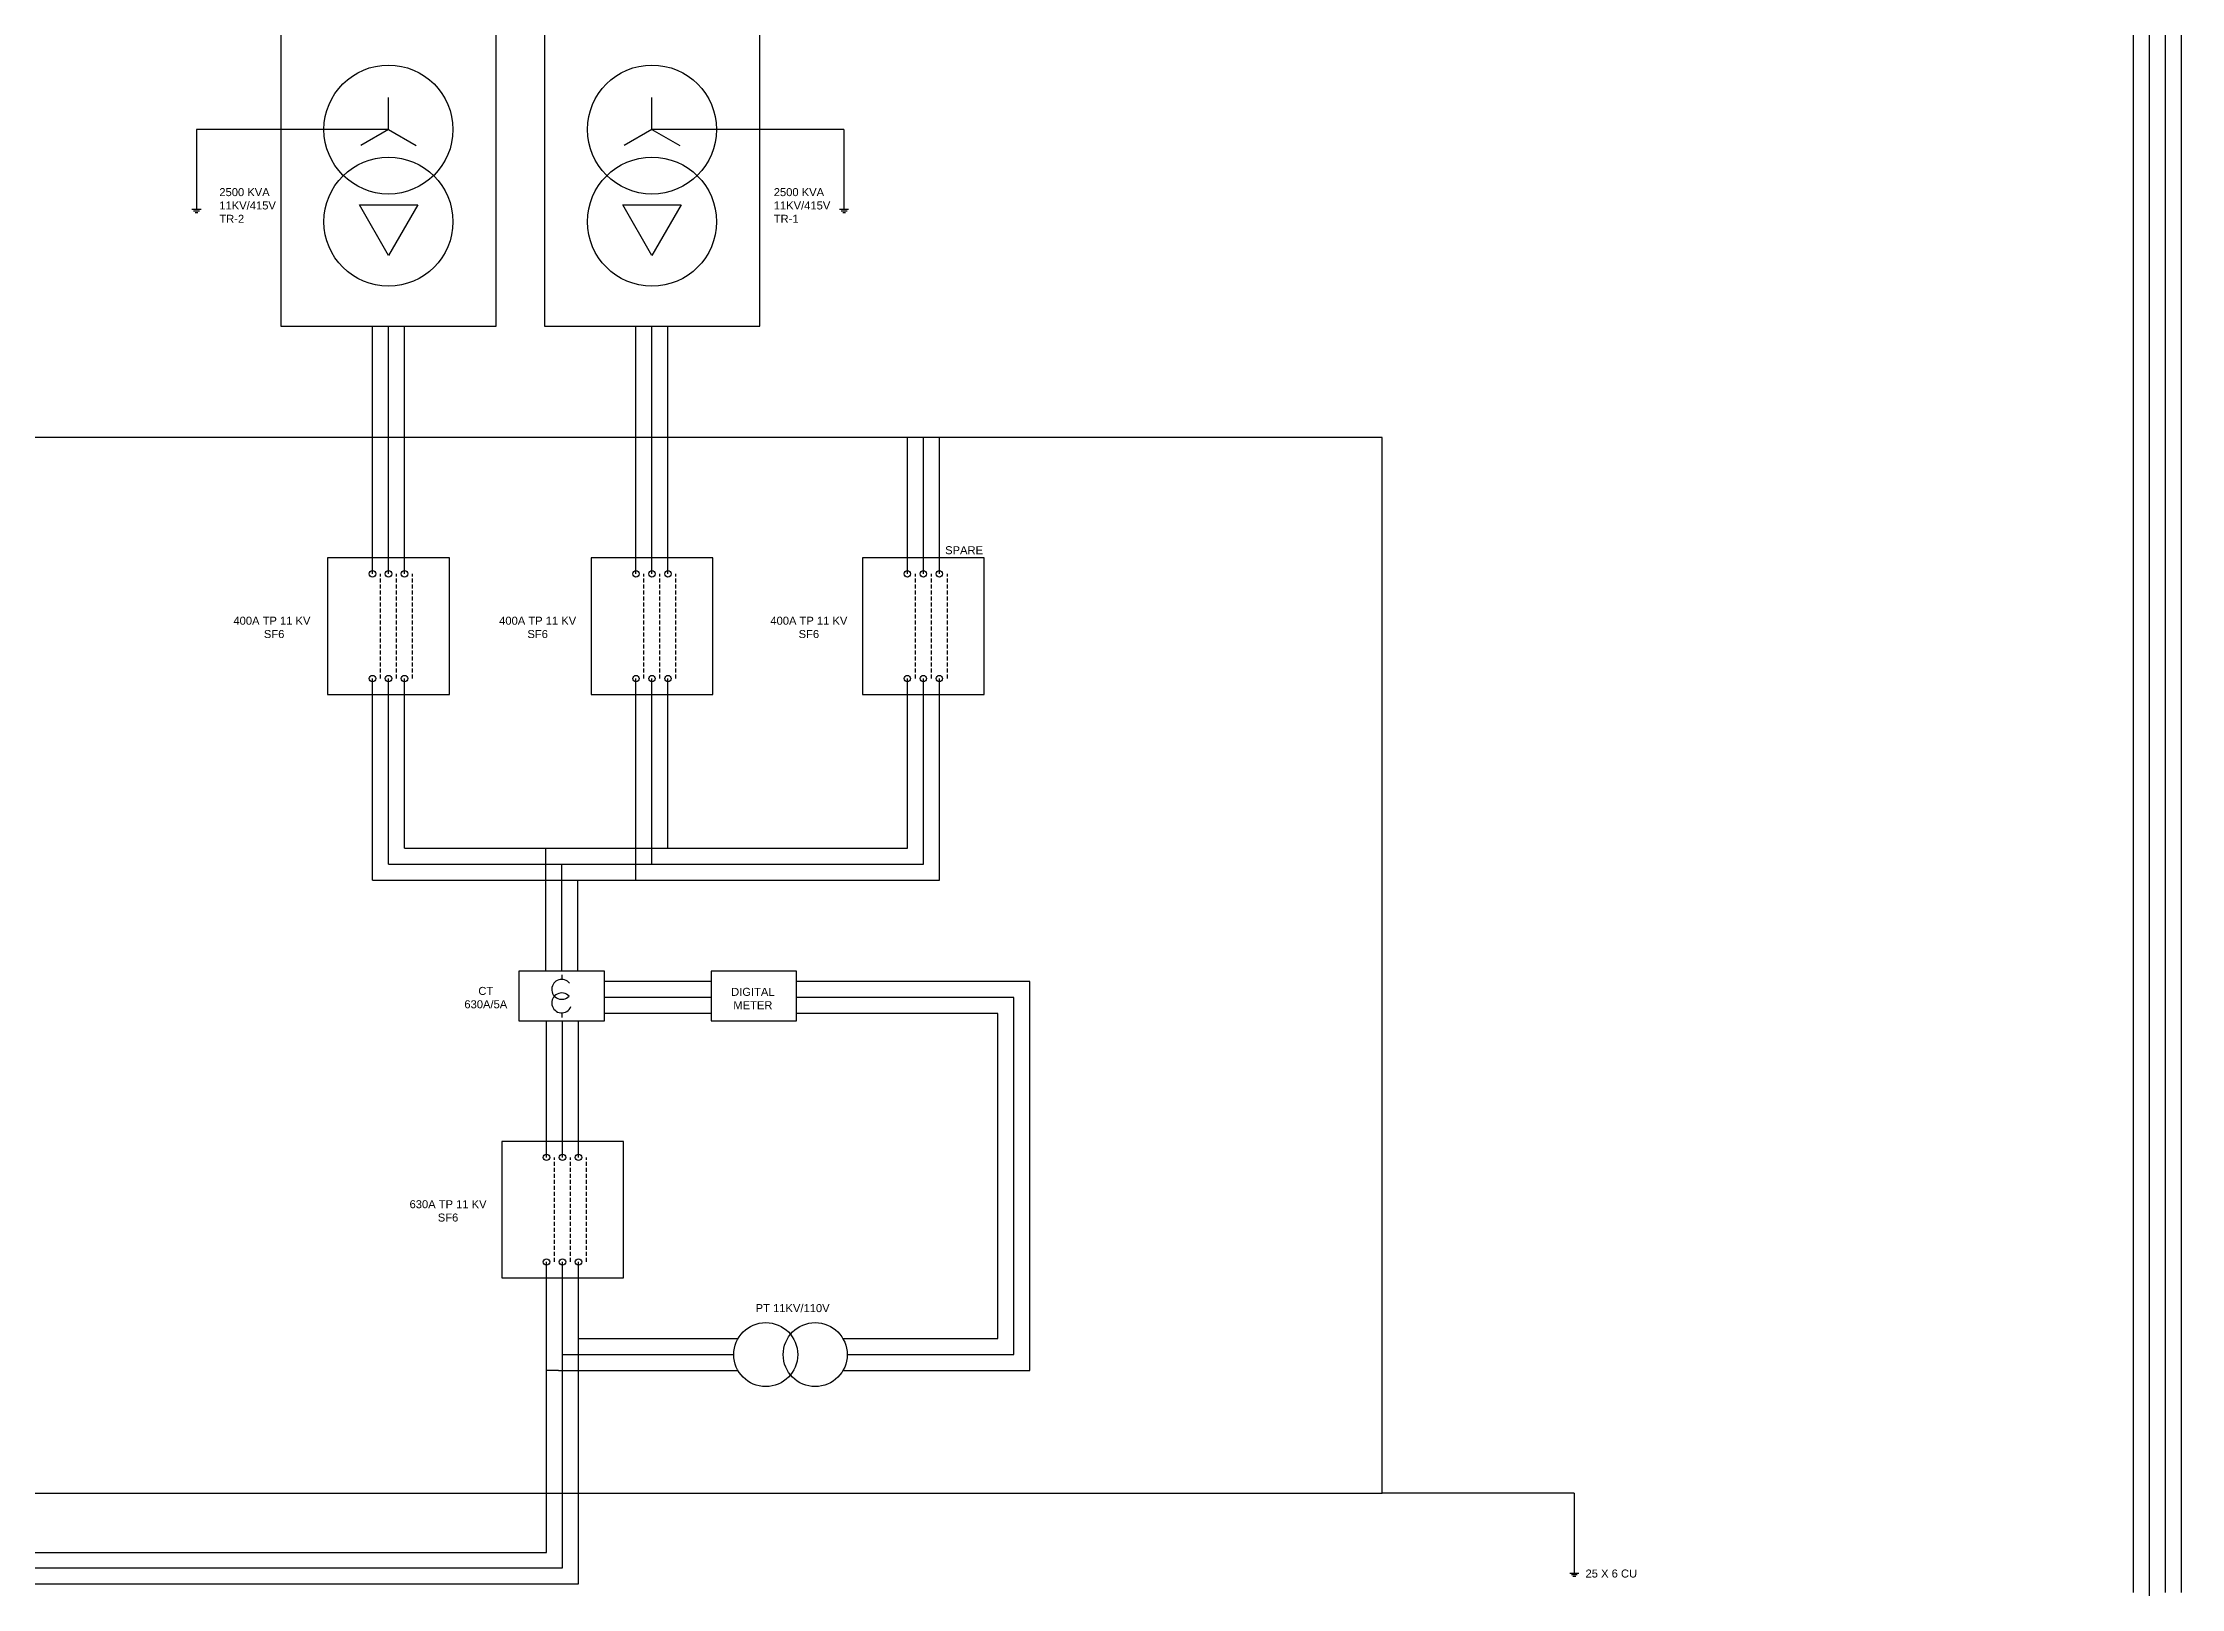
# Model space of a CAD drawing. Header units: inches. Extents: x -137 to 2243, y 16 to 894.
# Drawn here: x 1043.1 to 1176.8, y 99.6 to 196.2 of the extents above; entities that cross this region are included whole.
import ezdxf

# ---------------------------------------------------------------- set-up
doc = ezdxf.new("R2010")
doc.units = ezdxf.units.IN
doc.header["$MEASUREMENT"] = 0
doc.linetypes.add('DASHED2', pattern=[0.375, 0.25, -0.125])
doc.styles.get("Standard").update_dxf_attribs({"font": 'arial.ttf'})

msp = doc.modelspace()

# ---------------------------------------------------------------- linework, layer by layer
for p, q in [((1173.75, 215.64), (1173.75, 99.29)), ((1174.75, 214.64), (1174.75, 100.29)), ((1175.75, 213.64), (1175.75, 99.29)), ((1176.75, 212.64), (1176.75, 99.29)), ((1064.71, 190.73), (1064.71, 192.73)), ((1081.18, 190.73), (1081.18, 192.73)), ((1052.71, 190.73), (1052.71, 185.73)), ((1064.71, 190.73), (1052.71, 190.73)), ((1064.71, 190.73), (1062.98, 189.73)), ((1064.71, 190.73), (1066.45, 189.73)), ((1081.18, 190.73), (1079.45, 189.73)), ((1081.18, 190.73), (1082.92, 189.73)), ((1093.18, 190.73), (1081.18, 190.73)), ((1093.18, 190.73), (1093.18, 185.73)), ((1053, 185.73), (1052.43, 185.73)), ((1052.9, 185.63), (1052.53, 185.63)), ((1052.8, 185.53), (1052.63, 185.53)), ((1093.47, 185.73), (1092.9, 185.73)), ((1093.37, 185.63), (1093, 185.63)), ((1093.27, 185.53), (1093.1, 185.53)), ((1063.71, 177.71), (1063.71, 178.43)), ((1064.71, 177.52), (1064.71, 178.43)), ((1065.71, 177.85), (1065.71, 178.43)), ((1065.71, 171.49), (1065.71, 177.85)), ((1080.18, 177.71), (1080.18, 178.43)), ((1081.18, 177.52), (1081.18, 178.43)), ((1082.18, 177.85), (1082.18, 178.43)), ((1082.18, 171.49), (1082.18, 177.85)), ((1063.71, 171.49), (1063.71, 177.71)), ((1064.71, 171.49), (1064.71, 177.52)), ((1080.18, 171.49), (1080.18, 177.71)), ((1081.18, 171.49), (1081.18, 177.52)), ((1063.71, 162.96), (1063.71, 171.49)), ((1064.71, 162.96), (1064.71, 171.49)), ((1065.71, 162.96), (1065.71, 171.49)), ((1080.18, 162.96), (1080.18, 171.49)), ((1081.18, 162.96), (1081.18, 171.49)), ((1082.18, 162.96), (1082.18, 171.49)), ((1097.14, 162.96), (1097.14, 171.49)), ((1098.14, 162.96), (1098.14, 171.49)), ((1099.14, 162.96), (1099.14, 171.49)), ((1063.71, 143.82), (1063.71, 156.41)), ((1064.71, 144.82), (1064.71, 156.41)), ((1065.71, 145.82), (1065.71, 156.41)), ((1080.18, 143.82), (1080.18, 156.41)), ((1081.18, 144.82), (1081.18, 156.41)), ((1082.18, 145.82), (1082.18, 156.41)), ((1097.14, 145.82), (1097.14, 156.41)), ((1098.14, 144.82), (1098.14, 156.41)), ((1099.14, 143.82), (1099.14, 156.41)), ((1074.54, 138.12), (1074.54, 145.82)), ((1075.54, 138.12), (1075.54, 144.82)), ((1076.54, 138.12), (1076.54, 143.82)), ((1075.54, 137.89), (1075.54, 137.62)), ((1074.59, 126.49), (1074.59, 135.03)), ((1075.54, 135.52), (1075.54, 135.22)), ((1075.59, 126.49), (1075.59, 135.03)), ((1076.59, 126.49), (1076.59, 135.03)), ((1074.59, 110.34), (1074.59, 119.95)), ((1075.59, 109.38), (1075.59, 119.95)), ((1076.59, 99.83), (1076.59, 119.95)), ((1074.59, 101.8), (1074.59, 110.34)), ((1075.59, 100.83), (1075.59, 109.38)), ((1138.82, 105.51), (1126.82, 105.51)), ((1138.82, 105.51), (1138.82, 100.51)), ((984.59, 101.8), (1074.59, 101.8)), ((984.56, 100.83), (1075.59, 100.83)), ((1138.54, 100.51), (1139.11, 100.51)), ((1138.64, 100.41), (1139.01, 100.41)), ((1138.74, 100.31), (1138.91, 100.31)), ((1174.75, 100.29), (1174.75, 18.41)), ((984.56, 99.83), (1076.59, 99.83))]:
    msp.add_line(p, q)
at = {"color": 18, "linetype": 'DASHED2', "true_color": 0x000000}
for p, q in [((1064.21, 156.41), (1064.21, 162.96)), ((1065.21, 156.41), (1065.21, 162.96)), ((1066.21, 156.41), (1066.21, 162.96)), ((1080.68, 156.41), (1080.68, 162.96)), ((1081.68, 156.41), (1081.68, 162.96)), ((1082.68, 156.41), (1082.68, 162.96)), ((1097.64, 156.41), (1097.64, 162.96)), ((1098.64, 156.41), (1098.64, 162.96)), ((1099.64, 156.41), (1099.64, 162.96)), ((1075.09, 119.95), (1075.09, 126.49)), ((1076.09, 119.95), (1076.09, 126.49)), ((1077.09, 119.95), (1077.09, 126.49))]:
    msp.add_line(p, q, dxfattribs=at)
at = {"color": 240, "true_color": 0xed1f24}
msp.add_line((1065.71, 145.82), (1097.14, 145.82), dxfattribs=at)
at = {"color": 2, "true_color": 0xf1eb1f}
for p, q in [((1064.71, 144.82), (1098.14, 144.82)), ((1084.87, 137.48), (1078.22, 137.48)), ((1084.87, 136.48), (1078.22, 136.48)), ((1084.87, 135.48), (1078.22, 135.48)), ((1076.59, 115.16), (1086.56, 115.16)), ((1075.59, 114.16), (1086.29, 114.16)), ((1075.33, 113.16), (1086.56, 113.16))]:
    msp.add_line(p, q, dxfattribs=at)
at = {"color": 152, "true_color": 0x2776bb}
msp.add_line((1063.71, 143.82), (1099.14, 143.82), dxfattribs=at)
at = {"color": 40, "true_color": 0xf8d731}
msp.add_line((1075.33, 113.16), (1074.59, 113.16), dxfattribs=at)
for points in [[(1057.99, 178.43), (1071.44, 178.43), (1071.44, 197.55), (1057.99, 197.55)], [(1074.46, 178.43), (1087.91, 178.43), (1087.91, 197.55), (1074.46, 197.55)], [(1064.71, 182.86), (1062.89, 186.02), (1066.54, 186.02)], [(1081.18, 182.86), (1079.36, 186.02), (1083.01, 186.02)], [(1024.36, 105.51), (1126.82, 105.51), (1126.82, 171.49), (1024.36, 171.49)], [(1072.86, 135.03), (1078.22, 135.03), (1078.22, 138.12), (1072.86, 138.12)], [(1084.87, 135.03), (1090.22, 135.03), (1090.22, 138.12), (1084.87, 138.12)]]:
    msp.add_lwpolyline(points, close=True)
at = {"color": 18, "true_color": 0x000000}
for points in [[(1060.91, 155.41), (1068.52, 155.41), (1068.52, 163.96), (1060.91, 163.96)], [(1077.38, 155.41), (1084.99, 155.41), (1084.99, 163.96), (1077.38, 163.96)], [(1094.34, 155.41), (1101.94, 155.41), (1101.94, 163.96), (1094.34, 163.96)], [(1071.79, 118.95), (1079.39, 118.95), (1079.39, 127.49), (1071.79, 127.49)]]:
    msp.add_lwpolyline(points, close=True, dxfattribs=at)
at = {"color": 2, "true_color": 0xf1eb1f}
for points in [[(1093.11, 113.16), (1104.79, 113.16), (1104.79, 137.48), (1090.22, 137.48)], [(1093.38, 114.16), (1103.79, 114.16), (1103.79, 136.48), (1090.22, 136.48)], [(1093.11, 115.16), (1102.79, 115.16), (1102.79, 135.48), (1090.22, 135.48)]]:
    msp.add_lwpolyline(points, dxfattribs=at)
for centre, radius in [((1064.71, 190.73), 4.03), ((1081.18, 190.73), 4.03), ((1064.71, 184.97), 4.03), ((1081.18, 184.97), 4.03), ((1088.29, 114.16), 2), ((1091.38, 114.16), 2)]:
    msp.add_circle(centre, radius)
at = {"color": 18, "true_color": 0x000000}
for centre in [(1063.71, 162.96), (1064.71, 162.96), (1065.71, 162.96), (1080.18, 162.96), (1081.18, 162.96), (1082.18, 162.96), (1097.14, 162.96), (1098.14, 162.96), (1099.14, 162.96), (1063.71, 156.41), (1064.71, 156.41), (1065.71, 156.41), (1080.18, 156.41), (1081.18, 156.41), (1082.18, 156.41), (1097.14, 156.41), (1098.14, 156.41), (1099.14, 156.41), (1074.59, 126.49), (1075.59, 126.49), (1076.59, 126.49), (1074.59, 119.95), (1075.59, 119.95), (1076.59, 119.95)]:
    msp.add_circle(centre, 0.201, dxfattribs=at)
for centre, start, end in [((1075.54, 136.99), 38.1386, 316.9275), ((1075.54, 136.14), 43.0725, 338.1386)]:
    msp.add_arc(centre, 0.623, start, end)

# ---------------------------------------------------------------- texts
at = {"char_height": 0.5}
for s, width, heights, insert, attachment_point in [('\\pxql;2500 KVA \\P11KV/415V\\PTR-2', 17.6751, [3.27], (1054.14, 184.9), 7), ('\\pxql;2500 KVA \\P11KV/415V\\PTR-1', 17.6751, [3.27], (1088.79, 184.9), 7), ('\\pxqc;CT \\P630A/5A', 3.947, [0], (1068.82, 135.8), 7), ('\\pxqc;DIGITAL METER', 3.947, [0], (1085.51, 135.75), 7), ('\\pxqc;PT 11KV/110V', 12.0614, [0], (1083.94, 116.81), 7), ('\\pxql;25 X 6 CU', 17.6751, [3.27], (1157.2, 100.22), 9)]:
    msp.add_mtext_dynamic_manual_height_columns(s, width=width, gutter_width=1, heights=heights, dxfattribs=dict(at, insert=insert, attachment_point=attachment_point))
at = {"color": 18, "true_color": 0x000000, "char_height": 0.5, "attachment_point": 7}
for s, insert in [('\\pxqc;{\\C256;\\c16777215;SPARE}', (1098.14, 164.18)), ('400A TP 11 KV \\P\\pxqc;SF6', (1055.02, 158.94)), ('\\pxqc;400A TP 11 KV \\PSF6', (1071.49, 158.94)), ('\\pxqc;400A TP 11 KV \\PSF6', (1088.44, 158.94)), ('\\pxqc;630A TP 11 KV \\PSF6', (1065.89, 122.47))]:
    msp.add_mtext_dynamic_manual_height_columns(s, width=5.0895, gutter_width=1, heights=[2.19], dxfattribs=dict(at, insert=insert))

doc.saveas('drawing.dxf')
